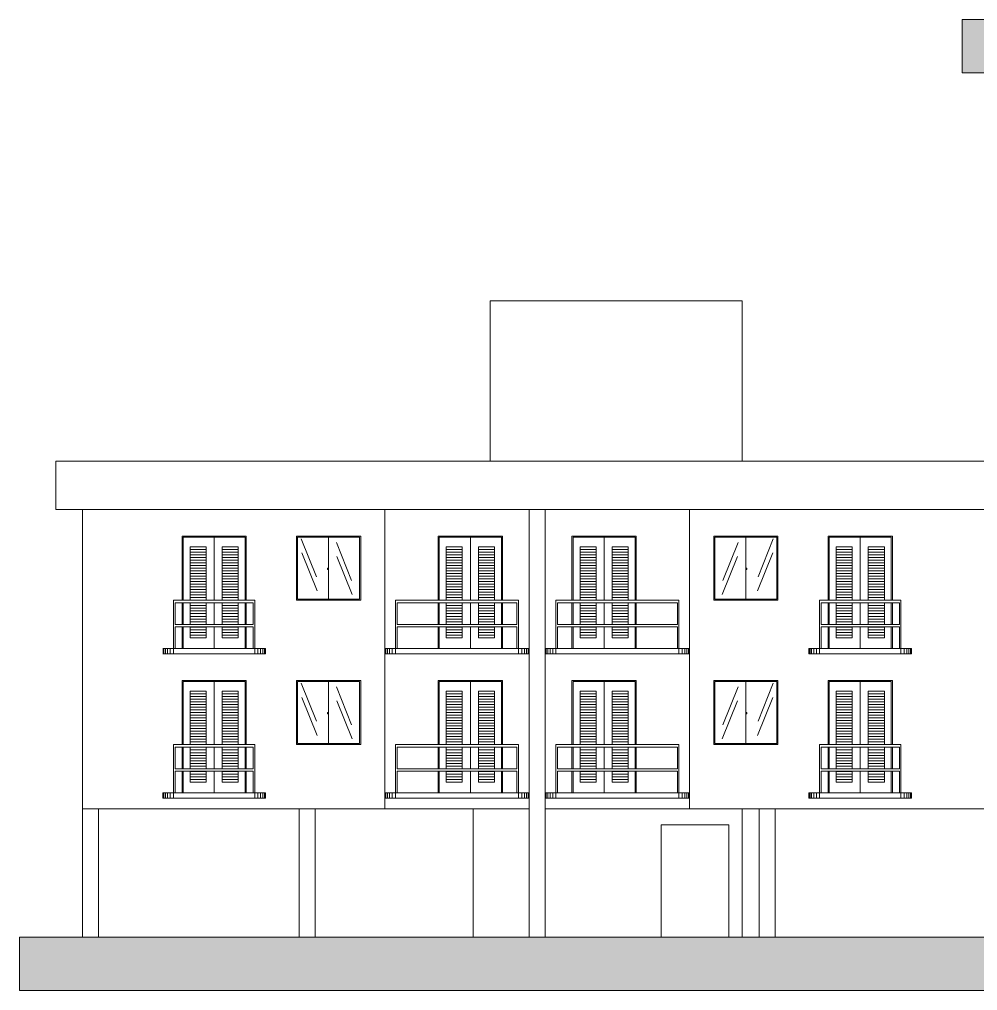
# Model space of a CAD drawing. Header units: millimetres. Extents: x 634 to 830, y -342 to -254.
# Drawn here: x 635.43 to 653.34, y -284.1 to -265.94 of the extents above; entities that cross this region are included whole.
import ezdxf

# ---------------------------------------------------------------- set-up
doc = ezdxf.new("R2010")
doc.units = ezdxf.units.MM
for name, color, linetype in [('Auxiliar', 1, 'Continuous'), ('Camada2', 1, 'Continuous'), ('PAREDE', 6, 'Continuous'), ('REG120-160', 4, 'Continuous')]:
    doc.layers.add(name, color=color, linetype=linetype)

msp = doc.modelspace()

# ---------------------------------------------------------------- hatches: boundary and pattern name
at = {"layer": 'Auxiliar', "lineweight": 0}
h = msp.add_hatch(dxfattribs=at)
h.set_pattern_fill('EARTH,_O', color=256, scale=0.05)
h.set_pattern_definition([(0, (-132.313, -54.06285), (0.3175, 0.3175), [0.3175, -0.3175]), (0, (-132.313, -53.9438), (0.3175, 0.3175), [0.3175, -0.3175]), (0, (-132.313, -53.82473), (0.3175, 0.3175), [0.3175, -0.3175]), (90, (-132.2733, -53.78504), (-0.3175, 0.3175), [0.3175, -0.3175]), (90, (-132.15425, -53.78504), (-0.3175, 0.3175), [0.3175, -0.3175]), (90, (-132.03518, -53.78504), (-0.3175, 0.3175), [0.3175, -0.3175])])
h.paths.add_polyline_path([(657.935, -265.938), (654.885, -265.938), (654.885, -266.438), (653.885, -266.438), (653.885, -265.938), (653.055, -265.938), (653.055, -266.938), (688.814, -266.938), (688.814, -265.938), (688.585, -265.938), (688.585, -266.438), (687.585, -266.438), (687.585, -265.938), (684.535, -265.938), (684.535, -266.438), (683.565, -266.438), (683.315, -266.438), (683.315, -266.038), (681.955, -266.038), (681.955, -266.438), (681.776, -266.438), (681.776, -266.038), (679.105, -266.038), (679.105, -266.438), (678.855, -266.438), (678.855, -265.938), (675.935, -265.938), (675.935, -266.438), (674.935, -266.438), (674.935, -265.938), (671.735, -265.938), (671.735, -266.438), (670.735, -266.438), (670.735, -265.938), (667.535, -265.938), (667.535, -266.438), (666.535, -266.438), (666.535, -265.938), (663.615, -265.938), (663.615, -266.438), (663.365, -266.438), (663.365, -266.038), (662.005, -266.038), (662.005, -266.438), (661.826, -266.438), (661.826, -266.038), (659.155, -266.038), (659.155, -266.438), (658.905, -266.438), (657.935, -266.438)])
msp.add_hatch(color=256, dxfattribs=at).paths.add_polyline_path([(635.43, -283.103), (635.43, -284.103), (671.189, -284.103), (671.189, -283.103)])

# ---------------------------------------------------------------- linework, layer by layer
for p, q in [((653.055, -265.938), (658.905, -265.938)), ((653.055, -265.938), (653.055, -266.938)), ((653.055, -266.938), (688.814, -266.938)), ((647.43, -281.003), (648.69, -281.003)), ((635.43, -283.103), (671.189, -283.103)), ((635.43, -283.103), (635.43, -284.103)), ((635.43, -284.103), (671.189, -284.103))]:
    msp.add_line(p, q, dxfattribs=at)
at = {"layer": 'Camada2', "lineweight": 0}
for p, q in [((644.23, -274.203), (644.23, -271.203)), ((644.23, -271.203), (648.94, -271.203)), ((648.94, -274.203), (648.94, -271.203)), ((643.91, -280.703), (643.91, -283.103)), ((648.94, -280.703), (648.94, -283.103)), ((647.43, -281.003), (647.43, -283.103)), ((648.69, -281.003), (648.69, -283.103)), ((644.23, -283.103), (648.94, -283.103))]:
    msp.add_line(p, q, dxfattribs=at)
at = {"layer": 'PAREDE', "lineweight": 0}
for p, q in [((671.11, -274.203), (636.11, -274.203)), ((636.11, -275.103), (636.11, -274.203)), ((671.11, -275.103), (636.11, -275.103)), ((636.61, -280.703), (636.61, -275.103)), ((642.26, -275.103), (642.26, -280.703)), ((644.96, -275.103), (644.96, -280.703)), ((645.26, -275.103), (645.26, -280.703)), ((647.96, -275.103), (647.96, -280.703)), ((638.11, -277.703), (640.03, -277.703)), ((638.12, -277.703), (638.12, -277.803)), ((638.13, -277.703), (638.13, -277.803)), ((638.16, -277.703), (638.16, -277.803)), ((638.2, -277.703), (638.2, -277.803)), ((638.25, -277.703), (638.25, -277.803)), ((638.31, -277.703), (638.31, -277.803)), ((639.83, -277.703), (639.83, -277.803)), ((639.89, -277.703), (639.89, -277.803)), ((639.94, -277.703), (639.94, -277.803)), ((639.98, -277.703), (639.98, -277.803)), ((640.01, -277.703), (640.01, -277.803)), ((640.02, -277.703), (640.02, -277.803)), ((640.03, -277.703), (640.03, -277.803)), ((642.26, -277.703), (644.96, -277.703)), ((642.27, -277.703), (642.27, -277.803)), ((642.28, -277.703), (642.28, -277.803)), ((642.31, -277.703), (642.31, -277.803)), ((642.35, -277.703), (642.35, -277.803)), ((642.4, -277.703), (642.4, -277.803)), ((642.46, -277.703), (642.46, -277.803)), ((644.76, -277.703), (644.76, -277.803)), ((644.82, -277.703), (644.82, -277.803)), ((644.87, -277.703), (644.87, -277.803)), ((644.91, -277.703), (644.91, -277.803)), ((644.94, -277.703), (644.94, -277.803)), ((644.95, -277.703), (644.95, -277.803)), ((647.96, -277.703), (645.26, -277.703)), ((645.27, -277.703), (645.27, -277.803)), ((645.28, -277.703), (645.28, -277.803)), ((645.31, -277.703), (645.31, -277.803)), ((645.35, -277.703), (645.35, -277.803)), ((645.4, -277.703), (645.4, -277.803)), ((645.46, -277.703), (645.46, -277.803)), ((647.76, -277.703), (647.76, -277.803)), ((647.82, -277.703), (647.82, -277.803)), ((647.87, -277.703), (647.87, -277.803)), ((647.91, -277.703), (647.91, -277.803)), ((647.94, -277.703), (647.94, -277.803)), ((647.95, -277.703), (647.95, -277.803)), ((652.11, -277.703), (650.19, -277.703)), ((650.19, -277.703), (650.19, -277.803)), ((650.2, -277.703), (650.2, -277.803)), ((650.21, -277.703), (650.21, -277.803)), ((650.24, -277.703), (650.24, -277.803)), ((650.28, -277.703), (650.28, -277.803)), ((650.33, -277.703), (650.33, -277.803)), ((650.39, -277.703), (650.39, -277.803)), ((651.91, -277.703), (651.91, -277.803)), ((651.97, -277.703), (651.97, -277.803)), ((652.02, -277.703), (652.02, -277.803)), ((652.06, -277.703), (652.06, -277.803)), ((652.09, -277.703), (652.09, -277.803)), ((652.1, -277.703), (652.1, -277.803)), ((652.11, -277.803), (652.11, -277.703)), ((638.11, -277.803), (640.03, -277.803)), ((642.26, -277.803), (644.96, -277.803)), ((647.96, -277.803), (645.26, -277.803)), ((652.11, -277.803), (650.19, -277.803)), ((638.11, -280.503), (638.11, -280.403)), ((638.11, -280.403), (640.03, -280.403)), ((638.12, -280.403), (638.12, -280.503)), ((638.13, -280.403), (638.13, -280.503)), ((638.16, -280.403), (638.16, -280.503)), ((638.2, -280.403), (638.2, -280.503)), ((638.25, -280.403), (638.25, -280.503)), ((638.31, -280.403), (638.31, -280.503)), ((639.83, -280.403), (639.83, -280.503)), ((639.89, -280.403), (639.89, -280.503)), ((639.94, -280.403), (639.94, -280.503)), ((639.98, -280.403), (639.98, -280.503)), ((640.01, -280.403), (640.01, -280.503)), ((640.02, -280.403), (640.02, -280.503)), ((640.03, -280.403), (640.03, -280.503)), ((642.26, -280.403), (644.96, -280.403)), ((642.27, -280.403), (642.27, -280.503)), ((642.28, -280.403), (642.28, -280.503)), ((642.31, -280.403), (642.31, -280.503)), ((642.35, -280.403), (642.35, -280.503)), ((642.4, -280.403), (642.4, -280.503)), ((642.46, -280.403), (642.46, -280.503)), ((644.76, -280.403), (644.76, -280.503)), ((644.82, -280.403), (644.82, -280.503)), ((644.87, -280.403), (644.87, -280.503)), ((644.91, -280.403), (644.91, -280.503)), ((644.94, -280.403), (644.94, -280.503)), ((644.95, -280.403), (644.95, -280.503)), ((647.96, -280.403), (645.26, -280.403)), ((645.27, -280.403), (645.27, -280.503)), ((645.28, -280.403), (645.28, -280.503)), ((645.31, -280.403), (645.31, -280.503)), ((645.35, -280.403), (645.35, -280.503)), ((645.4, -280.403), (645.4, -280.503)), ((645.46, -280.403), (645.46, -280.503)), ((647.76, -280.403), (647.76, -280.503)), ((647.82, -280.403), (647.82, -280.503)), ((647.87, -280.403), (647.87, -280.503)), ((647.91, -280.403), (647.91, -280.503)), ((647.94, -280.403), (647.94, -280.503)), ((647.95, -280.403), (647.95, -280.503)), ((652.11, -280.403), (650.19, -280.403)), ((650.19, -280.403), (650.19, -280.503)), ((650.2, -280.403), (650.2, -280.503)), ((650.21, -280.403), (650.21, -280.503)), ((650.24, -280.403), (650.24, -280.503)), ((650.28, -280.403), (650.28, -280.503)), ((650.33, -280.403), (650.33, -280.503)), ((650.39, -280.403), (650.39, -280.503)), ((651.91, -280.403), (651.91, -280.503)), ((651.97, -280.403), (651.97, -280.503)), ((652.02, -280.403), (652.02, -280.503)), ((652.06, -280.403), (652.06, -280.503)), ((652.09, -280.403), (652.09, -280.503)), ((652.1, -280.403), (652.1, -280.503)), ((652.11, -280.503), (652.11, -280.403)), ((638.11, -280.503), (640.03, -280.503)), ((642.26, -280.503), (644.96, -280.503)), ((647.96, -280.503), (645.26, -280.503)), ((652.11, -280.503), (650.19, -280.503)), ((636.61, -280.703), (644.96, -280.703)), ((636.61, -283.103), (636.61, -280.703)), ((636.91, -283.103), (636.91, -280.703)), ((640.66, -283.103), (640.66, -280.703)), ((640.96, -283.103), (640.96, -280.703)), ((644.96, -283.103), (644.96, -280.703)), ((645.26, -280.703), (661.96, -280.703)), ((645.26, -283.103), (645.26, -280.703)), ((649.26, -283.103), (649.26, -280.703)), ((649.56, -283.103), (649.56, -280.703)), ((636.61, -283.103), (636.91, -283.103)), ((640.66, -283.103), (640.96, -283.103)), ((649.26, -283.103), (649.56, -283.103))]:
    msp.add_line(p, q, dxfattribs=at)
at = {"layer": 'REG120-160', "lineweight": 0}
for p, q in [((638.47, -276.803), (638.47, -275.603)), ((638.47, -275.603), (639.67, -275.603)), ((638.49, -276.803), (638.49, -275.623)), ((638.49, -275.623), (639.65, -275.623)), ((639.07, -275.623), (639.07, -276.803)), ((639.65, -276.803), (639.65, -275.623)), ((639.67, -276.803), (639.67, -275.603)), ((640.61, -275.603), (641.81, -275.603)), ((640.61, -276.803), (640.61, -275.603)), ((640.63, -276.783), (640.63, -275.623)), ((640.63, -275.623), (641.79, -275.623)), ((640.697, -275.654), (640.983, -276.365)), ((641.21, -275.623), (641.21, -276.783)), ((641.355, -275.719), (641.641, -276.43)), ((641.79, -276.783), (641.79, -275.623)), ((641.81, -276.803), (641.81, -275.603)), ((643.26, -276.803), (643.26, -275.603)), ((643.26, -275.603), (644.46, -275.603)), ((643.28, -276.803), (643.28, -275.623)), ((643.28, -275.623), (644.44, -275.623)), ((643.86, -275.623), (643.86, -276.803)), ((644.44, -276.803), (644.44, -275.623)), ((644.46, -276.803), (644.46, -275.603)), ((645.76, -276.803), (645.76, -275.603)), ((646.96, -275.603), (645.76, -275.603)), ((646.94, -275.623), (645.78, -275.623)), ((645.78, -276.803), (645.78, -275.623)), ((646.36, -275.623), (646.36, -276.803)), ((646.94, -276.803), (646.94, -275.623)), ((646.96, -276.803), (646.96, -275.603)), ((648.41, -276.803), (648.41, -275.603)), ((649.61, -275.603), (648.41, -275.603)), ((649.59, -275.623), (648.43, -275.623)), ((648.43, -276.783), (648.43, -275.623)), ((648.865, -275.719), (648.579, -276.43)), ((649.01, -275.623), (649.01, -276.783)), ((649.524, -275.654), (649.238, -276.365)), ((649.59, -276.783), (649.59, -275.623)), ((649.61, -276.803), (649.61, -275.603)), ((650.55, -276.803), (650.55, -275.603)), ((651.75, -275.603), (650.55, -275.603)), ((651.73, -275.623), (650.57, -275.623)), ((650.57, -276.803), (650.57, -275.623)), ((651.15, -275.623), (651.15, -276.803)), ((651.73, -276.803), (651.73, -275.623)), ((651.75, -276.803), (651.75, -275.603)), ((638.62, -276.803), (638.62, -275.803)), ((638.62, -275.803), (638.92, -275.803)), ((638.62, -275.853), (638.92, -275.853)), ((638.62, -275.903), (638.92, -275.903)), ((638.92, -275.803), (638.92, -276.803)), ((639.22, -276.803), (639.22, -275.803)), ((639.22, -275.803), (639.52, -275.803)), ((639.22, -275.853), (639.52, -275.853)), ((639.22, -275.903), (639.52, -275.903)), ((639.52, -275.803), (639.52, -276.803)), ((640.708, -275.918), (640.994, -276.629)), ((643.41, -276.803), (643.41, -275.803)), ((643.41, -275.803), (643.71, -275.803)), ((643.41, -275.853), (643.71, -275.853)), ((643.41, -275.903), (643.71, -275.903)), ((643.71, -275.803), (643.71, -276.803)), ((644.01, -276.803), (644.01, -275.803)), ((644.01, -275.803), (644.31, -275.803)), ((644.01, -275.853), (644.31, -275.853)), ((644.01, -275.903), (644.31, -275.903)), ((644.31, -275.803), (644.31, -276.803)), ((645.91, -275.803), (645.91, -276.803)), ((646.21, -275.803), (645.91, -275.803)), ((646.21, -275.853), (645.91, -275.853)), ((646.21, -275.903), (645.91, -275.903)), ((646.21, -276.803), (646.21, -275.803)), ((646.51, -275.803), (646.51, -276.803)), ((646.81, -275.803), (646.51, -275.803)), ((646.81, -275.853), (646.51, -275.853)), ((646.81, -275.903), (646.51, -275.903)), ((646.81, -276.803), (646.81, -275.803)), ((649.513, -275.918), (649.227, -276.629)), ((650.7, -275.803), (650.7, -276.803)), ((651, -275.803), (650.7, -275.803)), ((651, -275.853), (650.7, -275.853)), ((651, -275.903), (650.7, -275.903)), ((651, -276.803), (651, -275.803)), ((651.3, -275.803), (651.3, -276.803)), ((651.6, -275.803), (651.3, -275.803)), ((651.6, -275.853), (651.3, -275.853)), ((651.6, -275.903), (651.3, -275.903)), ((651.6, -276.803), (651.6, -275.803)), ((638.62, -275.953), (638.92, -275.953)), ((638.62, -276.003), (638.92, -276.003)), ((638.62, -276.053), (638.92, -276.053)), ((638.62, -276.103), (638.92, -276.103)), ((639.22, -275.953), (639.52, -275.953)), ((639.22, -276.003), (639.52, -276.003)), ((639.22, -276.053), (639.52, -276.053)), ((639.22, -276.103), (639.52, -276.103)), ((641.366, -275.982), (641.652, -276.693)), ((643.41, -275.953), (643.71, -275.953)), ((643.41, -276.003), (643.71, -276.003)), ((643.41, -276.053), (643.71, -276.053)), ((643.41, -276.103), (643.71, -276.103)), ((644.01, -275.953), (644.31, -275.953)), ((644.01, -276.003), (644.31, -276.003)), ((644.01, -276.053), (644.31, -276.053)), ((644.01, -276.103), (644.31, -276.103)), ((646.21, -275.953), (645.91, -275.953)), ((646.21, -276.003), (645.91, -276.003)), ((646.21, -276.053), (645.91, -276.053)), ((646.21, -276.103), (645.91, -276.103)), ((646.81, -275.953), (646.51, -275.953)), ((646.81, -276.003), (646.51, -276.003)), ((646.81, -276.053), (646.51, -276.053)), ((646.81, -276.103), (646.51, -276.103)), ((648.854, -275.982), (648.568, -276.693)), ((651, -275.953), (650.7, -275.953)), ((651, -276.003), (650.7, -276.003)), ((651, -276.053), (650.7, -276.053)), ((651, -276.103), (650.7, -276.103)), ((651.6, -275.953), (651.3, -275.953)), ((651.6, -276.003), (651.3, -276.003)), ((651.6, -276.053), (651.3, -276.053)), ((651.6, -276.103), (651.3, -276.103)), ((638.62, -276.153), (638.92, -276.153)), ((638.62, -276.203), (638.92, -276.203)), ((638.62, -276.253), (638.92, -276.253)), ((639.22, -276.153), (639.52, -276.153)), ((639.22, -276.203), (639.52, -276.203)), ((639.22, -276.253), (639.52, -276.253)), ((641.21, -276.203), (641.192, -276.203)), ((641.192, -276.203), (641.192, -276.229)), ((641.192, -276.229), (641.21, -276.229)), ((643.41, -276.153), (643.71, -276.153)), ((643.41, -276.203), (643.71, -276.203)), ((643.41, -276.253), (643.71, -276.253)), ((644.01, -276.153), (644.31, -276.153)), ((644.01, -276.203), (644.31, -276.203)), ((644.01, -276.253), (644.31, -276.253)), ((646.21, -276.153), (645.91, -276.153)), ((646.21, -276.203), (645.91, -276.203)), ((646.21, -276.253), (645.91, -276.253)), ((646.81, -276.153), (646.51, -276.153)), ((646.81, -276.203), (646.51, -276.203)), ((646.81, -276.253), (646.51, -276.253)), ((649.01, -276.203), (649.028, -276.203)), ((649.028, -276.229), (649.01, -276.229)), ((649.028, -276.203), (649.028, -276.229)), ((651, -276.153), (650.7, -276.153)), ((651, -276.203), (650.7, -276.203)), ((651, -276.253), (650.7, -276.253)), ((651.6, -276.153), (651.3, -276.153)), ((651.6, -276.203), (651.3, -276.203)), ((651.6, -276.253), (651.3, -276.253)), ((638.62, -276.303), (638.92, -276.303)), ((638.62, -276.353), (638.92, -276.353)), ((638.62, -276.403), (638.92, -276.403)), ((638.62, -276.453), (638.92, -276.453)), ((639.22, -276.303), (639.52, -276.303)), ((639.22, -276.353), (639.52, -276.353)), ((639.22, -276.403), (639.52, -276.403)), ((639.22, -276.453), (639.52, -276.453)), ((643.41, -276.303), (643.71, -276.303)), ((643.41, -276.353), (643.71, -276.353)), ((643.41, -276.403), (643.71, -276.403)), ((643.41, -276.453), (643.71, -276.453)), ((644.01, -276.303), (644.31, -276.303)), ((644.01, -276.353), (644.31, -276.353)), ((644.01, -276.403), (644.31, -276.403)), ((644.01, -276.453), (644.31, -276.453)), ((646.21, -276.303), (645.91, -276.303)), ((646.21, -276.353), (645.91, -276.353)), ((646.21, -276.403), (645.91, -276.403)), ((646.21, -276.453), (645.91, -276.453)), ((646.81, -276.303), (646.51, -276.303)), ((646.81, -276.353), (646.51, -276.353)), ((646.81, -276.403), (646.51, -276.403)), ((646.81, -276.453), (646.51, -276.453)), ((651, -276.303), (650.7, -276.303)), ((651, -276.353), (650.7, -276.353)), ((651, -276.403), (650.7, -276.403)), ((651, -276.453), (650.7, -276.453)), ((651.6, -276.303), (651.3, -276.303)), ((651.6, -276.353), (651.3, -276.353)), ((651.6, -276.403), (651.3, -276.403)), ((651.6, -276.453), (651.3, -276.453)), ((638.62, -276.503), (638.92, -276.503)), ((638.62, -276.553), (638.92, -276.553)), ((638.62, -276.603), (638.92, -276.603)), ((639.22, -276.503), (639.52, -276.503)), ((639.22, -276.553), (639.52, -276.553)), ((639.22, -276.603), (639.52, -276.603)), ((643.41, -276.503), (643.71, -276.503)), ((643.41, -276.553), (643.71, -276.553)), ((643.41, -276.603), (643.71, -276.603)), ((644.01, -276.503), (644.31, -276.503)), ((644.01, -276.553), (644.31, -276.553)), ((644.01, -276.603), (644.31, -276.603)), ((646.21, -276.503), (645.91, -276.503)), ((646.21, -276.553), (645.91, -276.553)), ((646.21, -276.603), (645.91, -276.603)), ((646.81, -276.503), (646.51, -276.503)), ((646.81, -276.553), (646.51, -276.553)), ((646.81, -276.603), (646.51, -276.603)), ((651, -276.503), (650.7, -276.503)), ((651, -276.553), (650.7, -276.553)), ((651, -276.603), (650.7, -276.603)), ((651.6, -276.503), (651.3, -276.503)), ((651.6, -276.553), (651.3, -276.553)), ((651.6, -276.603), (651.3, -276.603)), ((638.31, -277.703), (638.31, -276.803)), ((638.31, -276.803), (639.83, -276.803)), ((638.62, -276.653), (638.92, -276.653)), ((638.62, -276.703), (638.92, -276.703)), ((638.62, -276.753), (638.92, -276.753)), ((638.62, -276.803), (638.92, -276.803)), ((639.22, -276.653), (639.52, -276.653)), ((639.22, -276.703), (639.52, -276.703)), ((639.22, -276.753), (639.52, -276.753)), ((639.22, -276.803), (639.52, -276.803)), ((639.83, -276.803), (639.83, -277.703)), ((640.61, -276.803), (641.81, -276.803)), ((640.63, -276.783), (641.79, -276.783)), ((642.46, -277.703), (642.46, -276.803)), ((642.46, -276.803), (644.76, -276.803)), ((643.41, -276.653), (643.71, -276.653)), ((643.41, -276.703), (643.71, -276.703)), ((643.41, -276.753), (643.71, -276.753)), ((643.41, -276.803), (643.71, -276.803)), ((644.01, -276.653), (644.31, -276.653)), ((644.01, -276.703), (644.31, -276.703)), ((644.01, -276.753), (644.31, -276.753)), ((644.01, -276.803), (644.31, -276.803)), ((644.76, -276.803), (644.76, -277.703)), ((645.46, -276.803), (645.46, -277.703)), ((647.76, -276.803), (645.46, -276.803)), ((646.21, -276.653), (645.91, -276.653)), ((646.21, -276.703), (645.91, -276.703)), ((646.21, -276.753), (645.91, -276.753)), ((646.21, -276.803), (645.91, -276.803)), ((646.81, -276.653), (646.51, -276.653)), ((646.81, -276.703), (646.51, -276.703)), ((646.81, -276.753), (646.51, -276.753)), ((646.81, -276.803), (646.51, -276.803)), ((647.76, -277.703), (647.76, -276.803)), ((649.61, -276.803), (648.41, -276.803)), ((649.59, -276.783), (648.43, -276.783)), ((650.39, -276.803), (650.39, -277.703)), ((651.91, -276.803), (650.39, -276.803)), ((651, -276.653), (650.7, -276.653)), ((651, -276.703), (650.7, -276.703)), ((651, -276.753), (650.7, -276.753)), ((651, -276.803), (650.7, -276.803)), ((651.6, -276.653), (651.3, -276.653)), ((651.6, -276.703), (651.3, -276.703)), ((651.6, -276.753), (651.3, -276.753)), ((651.6, -276.803), (651.3, -276.803)), ((651.91, -277.703), (651.91, -276.803)), ((638.34, -276.853), (639.8, -276.853)), ((638.34, -277.258), (638.34, -276.853)), ((638.47, -277.258), (638.47, -276.853)), ((638.49, -277.258), (638.49, -276.853)), ((638.62, -277.258), (638.62, -276.853)), ((638.62, -276.853), (638.92, -276.853)), ((638.62, -276.903), (638.92, -276.903)), ((638.62, -276.953), (638.92, -276.953)), ((638.62, -277.003), (638.92, -277.003)), ((638.92, -276.853), (638.92, -277.258)), ((639.07, -276.853), (639.07, -277.258)), ((639.22, -277.258), (639.22, -276.853)), ((639.22, -276.853), (639.52, -276.853)), ((639.22, -276.903), (639.52, -276.903)), ((639.22, -276.953), (639.52, -276.953)), ((639.22, -277.003), (639.52, -277.003)), ((639.52, -276.853), (639.52, -277.258)), ((639.65, -277.258), (639.65, -276.853)), ((639.67, -277.258), (639.67, -276.853)), ((639.8, -276.853), (639.8, -277.258)), ((642.49, -276.853), (644.73, -276.853)), ((642.49, -277.258), (642.49, -276.853)), ((643.26, -277.258), (643.26, -276.853)), ((643.28, -277.258), (643.28, -276.853)), ((643.41, -277.258), (643.41, -276.853)), ((643.41, -276.853), (643.71, -276.853)), ((643.41, -276.903), (643.71, -276.903)), ((643.41, -276.953), (643.71, -276.953)), ((643.41, -277.003), (643.71, -277.003)), ((643.71, -276.853), (643.71, -277.258)), ((643.86, -276.853), (643.86, -277.258)), ((644.01, -277.258), (644.01, -276.853)), ((644.01, -276.853), (644.31, -276.853)), ((644.01, -276.903), (644.31, -276.903)), ((644.01, -276.953), (644.31, -276.953)), ((644.01, -277.003), (644.31, -277.003)), ((644.31, -276.853), (644.31, -277.258)), ((644.44, -277.258), (644.44, -276.853)), ((644.46, -277.258), (644.46, -276.853)), ((644.73, -276.853), (644.73, -277.258)), ((647.73, -276.853), (645.49, -276.853)), ((645.49, -276.853), (645.49, -277.258)), ((645.76, -277.258), (645.76, -276.853)), ((645.78, -277.258), (645.78, -276.853)), ((645.91, -276.853), (645.91, -277.258)), ((646.21, -276.853), (645.91, -276.853)), ((646.21, -276.903), (645.91, -276.903)), ((646.21, -276.953), (645.91, -276.953)), ((646.21, -277.003), (645.91, -277.003)), ((646.21, -277.258), (646.21, -276.853)), ((646.36, -276.853), (646.36, -277.258)), ((646.51, -276.853), (646.51, -277.258)), ((646.81, -276.853), (646.51, -276.853)), ((646.81, -276.903), (646.51, -276.903)), ((646.81, -276.953), (646.51, -276.953)), ((646.81, -277.003), (646.51, -277.003)), ((646.81, -277.258), (646.81, -276.853)), ((646.94, -277.258), (646.94, -276.853)), ((646.96, -277.258), (646.96, -276.853)), ((647.73, -277.258), (647.73, -276.853)), ((651.88, -276.853), (650.42, -276.853)), ((650.42, -276.853), (650.42, -277.258)), ((650.55, -277.258), (650.55, -276.853)), ((650.57, -277.258), (650.57, -276.853)), ((650.7, -276.853), (650.7, -277.258)), ((651, -276.853), (650.7, -276.853)), ((651, -276.903), (650.7, -276.903)), ((651, -276.953), (650.7, -276.953)), ((651, -277.003), (650.7, -277.003)), ((651, -277.258), (651, -276.853)), ((651.15, -276.853), (651.15, -277.258)), ((651.3, -276.853), (651.3, -277.258)), ((651.6, -276.853), (651.3, -276.853)), ((651.6, -276.903), (651.3, -276.903)), ((651.6, -276.953), (651.3, -276.953)), ((651.6, -277.003), (651.3, -277.003)), ((651.6, -277.258), (651.6, -276.853)), ((651.73, -277.258), (651.73, -276.853)), ((651.75, -277.258), (651.75, -276.853)), ((651.88, -277.258), (651.88, -276.853)), ((638.62, -277.053), (638.92, -277.053)), ((638.62, -277.103), (638.92, -277.103)), ((638.62, -277.153), (638.92, -277.153)), ((639.22, -277.053), (639.52, -277.053)), ((639.22, -277.103), (639.52, -277.103)), ((639.22, -277.153), (639.52, -277.153)), ((643.41, -277.053), (643.71, -277.053)), ((643.41, -277.103), (643.71, -277.103)), ((643.41, -277.153), (643.71, -277.153)), ((644.01, -277.053), (644.31, -277.053)), ((644.01, -277.103), (644.31, -277.103)), ((644.01, -277.153), (644.31, -277.153)), ((646.21, -277.053), (645.91, -277.053)), ((646.21, -277.103), (645.91, -277.103)), ((646.21, -277.153), (645.91, -277.153)), ((646.81, -277.053), (646.51, -277.053)), ((646.81, -277.103), (646.51, -277.103)), ((646.81, -277.153), (646.51, -277.153)), ((651, -277.053), (650.7, -277.053)), ((651, -277.103), (650.7, -277.103)), ((651, -277.153), (650.7, -277.153)), ((651.6, -277.053), (651.3, -277.053)), ((651.6, -277.103), (651.3, -277.103)), ((651.6, -277.153), (651.3, -277.153)), ((638.34, -277.258), (639.8, -277.258)), ((638.34, -277.703), (638.34, -277.298)), ((638.34, -277.298), (639.8, -277.298)), ((638.47, -277.703), (638.47, -277.298)), ((638.49, -277.703), (638.49, -277.298)), ((638.62, -277.203), (638.92, -277.203)), ((638.62, -277.253), (638.92, -277.253)), ((638.62, -277.503), (638.62, -277.298)), ((638.62, -277.303), (638.92, -277.303)), ((638.62, -277.353), (638.92, -277.353)), ((638.92, -277.298), (638.92, -277.503)), ((639.07, -277.298), (639.07, -277.703)), ((639.22, -277.203), (639.52, -277.203)), ((639.22, -277.253), (639.52, -277.253)), ((639.22, -277.503), (639.22, -277.298)), ((639.22, -277.303), (639.52, -277.303)), ((639.22, -277.353), (639.52, -277.353)), ((639.52, -277.298), (639.52, -277.503)), ((639.65, -277.703), (639.65, -277.298)), ((639.67, -277.703), (639.67, -277.298)), ((639.8, -277.298), (639.8, -277.703)), ((642.49, -277.258), (644.73, -277.258)), ((642.49, -277.703), (642.49, -277.298)), ((642.49, -277.298), (644.73, -277.298)), ((643.26, -277.703), (643.26, -277.298)), ((643.28, -277.703), (643.28, -277.298)), ((643.41, -277.203), (643.71, -277.203)), ((643.41, -277.253), (643.71, -277.253)), ((643.41, -277.503), (643.41, -277.298)), ((643.41, -277.303), (643.71, -277.303)), ((643.41, -277.353), (643.71, -277.353)), ((643.71, -277.298), (643.71, -277.503)), ((643.86, -277.298), (643.86, -277.703)), ((644.01, -277.203), (644.31, -277.203)), ((644.01, -277.253), (644.31, -277.253)), ((644.01, -277.503), (644.01, -277.298)), ((644.01, -277.303), (644.31, -277.303)), ((644.01, -277.353), (644.31, -277.353)), ((644.31, -277.298), (644.31, -277.503)), ((644.44, -277.703), (644.44, -277.298)), ((644.46, -277.703), (644.46, -277.298)), ((644.73, -277.298), (644.73, -277.703)), ((647.73, -277.258), (645.49, -277.258)), ((645.49, -277.298), (645.49, -277.703)), ((647.73, -277.298), (645.49, -277.298)), ((645.76, -277.703), (645.76, -277.298)), ((645.78, -277.703), (645.78, -277.298)), ((646.21, -277.203), (645.91, -277.203)), ((646.21, -277.253), (645.91, -277.253)), ((645.91, -277.298), (645.91, -277.503)), ((646.21, -277.303), (645.91, -277.303)), ((646.21, -277.353), (645.91, -277.353)), ((646.21, -277.503), (646.21, -277.298)), ((646.36, -277.298), (646.36, -277.703)), ((646.81, -277.203), (646.51, -277.203)), ((646.81, -277.253), (646.51, -277.253)), ((646.51, -277.298), (646.51, -277.503)), ((646.81, -277.303), (646.51, -277.303)), ((646.81, -277.353), (646.51, -277.353)), ((646.81, -277.503), (646.81, -277.298)), ((646.94, -277.703), (646.94, -277.298)), ((646.96, -277.703), (646.96, -277.298)), ((647.73, -277.703), (647.73, -277.298)), ((651.88, -277.258), (650.42, -277.258)), ((650.42, -277.298), (650.42, -277.703)), ((651.88, -277.298), (650.42, -277.298)), ((650.55, -277.703), (650.55, -277.298)), ((650.57, -277.703), (650.57, -277.298)), ((651, -277.203), (650.7, -277.203)), ((651, -277.253), (650.7, -277.253)), ((650.7, -277.298), (650.7, -277.503)), ((651, -277.303), (650.7, -277.303)), ((651, -277.353), (650.7, -277.353)), ((651, -277.503), (651, -277.298)), ((651.15, -277.298), (651.15, -277.703)), ((651.6, -277.203), (651.3, -277.203)), ((651.6, -277.253), (651.3, -277.253)), ((651.3, -277.298), (651.3, -277.503)), ((651.6, -277.303), (651.3, -277.303)), ((651.6, -277.353), (651.3, -277.353)), ((651.6, -277.503), (651.6, -277.298)), ((651.73, -277.703), (651.73, -277.298)), ((651.75, -277.703), (651.75, -277.298)), ((651.88, -277.703), (651.88, -277.298)), ((638.62, -277.403), (638.92, -277.403)), ((638.62, -277.453), (638.92, -277.453)), ((638.62, -277.503), (638.92, -277.503)), ((639.22, -277.403), (639.52, -277.403)), ((639.22, -277.453), (639.52, -277.453)), ((639.22, -277.503), (639.52, -277.503)), ((643.41, -277.403), (643.71, -277.403)), ((643.41, -277.453), (643.71, -277.453)), ((643.41, -277.503), (643.71, -277.503)), ((644.01, -277.403), (644.31, -277.403)), ((644.01, -277.453), (644.31, -277.453)), ((644.01, -277.503), (644.31, -277.503)), ((646.21, -277.403), (645.91, -277.403)), ((646.21, -277.453), (645.91, -277.453)), ((646.21, -277.503), (645.91, -277.503)), ((646.81, -277.403), (646.51, -277.403)), ((646.81, -277.453), (646.51, -277.453)), ((646.81, -277.503), (646.51, -277.503)), ((651, -277.403), (650.7, -277.403)), ((651, -277.453), (650.7, -277.453)), ((651, -277.503), (650.7, -277.503)), ((651.6, -277.403), (651.3, -277.403)), ((651.6, -277.453), (651.3, -277.453)), ((651.6, -277.503), (651.3, -277.503)), ((638.47, -279.503), (638.47, -278.303)), ((638.47, -278.303), (639.67, -278.303)), ((638.49, -279.503), (638.49, -278.323)), ((638.49, -278.323), (639.65, -278.323)), ((639.07, -278.323), (639.07, -279.503)), ((639.65, -279.503), (639.65, -278.323)), ((639.67, -279.503), (639.67, -278.303)), ((640.61, -278.303), (641.81, -278.303)), ((640.61, -279.503), (640.61, -278.303)), ((640.63, -279.483), (640.63, -278.323)), ((640.63, -278.323), (641.79, -278.323)), ((640.697, -278.354), (640.983, -279.065)), ((641.21, -278.323), (641.21, -279.483)), ((641.355, -278.419), (641.641, -279.13)), ((641.79, -279.483), (641.79, -278.323)), ((641.81, -279.503), (641.81, -278.303)), ((643.26, -279.503), (643.26, -278.303)), ((643.26, -278.303), (644.46, -278.303)), ((643.28, -279.503), (643.28, -278.323)), ((643.28, -278.323), (644.44, -278.323)), ((643.86, -278.323), (643.86, -279.503)), ((644.44, -279.503), (644.44, -278.323)), ((644.46, -279.503), (644.46, -278.303)), ((645.76, -279.503), (645.76, -278.303)), ((646.96, -278.303), (645.76, -278.303)), ((646.94, -278.323), (645.78, -278.323)), ((645.78, -279.503), (645.78, -278.323)), ((646.36, -278.323), (646.36, -279.503)), ((646.94, -279.503), (646.94, -278.323)), ((646.96, -279.503), (646.96, -278.303)), ((648.41, -279.503), (648.41, -278.303)), ((649.61, -278.303), (648.41, -278.303)), ((649.59, -278.323), (648.43, -278.323)), ((648.43, -279.483), (648.43, -278.323)), ((648.865, -278.419), (648.579, -279.13)), ((649.01, -278.323), (649.01, -279.483)), ((649.524, -278.354), (649.238, -279.065)), ((649.59, -279.483), (649.59, -278.323)), ((649.61, -279.503), (649.61, -278.303)), ((650.55, -279.503), (650.55, -278.303)), ((651.75, -278.303), (650.55, -278.303)), ((651.73, -278.323), (650.57, -278.323)), ((650.57, -279.503), (650.57, -278.323)), ((651.15, -278.323), (651.15, -279.503)), ((651.73, -279.503), (651.73, -278.323)), ((651.75, -279.503), (651.75, -278.303)), ((638.62, -279.503), (638.62, -278.503)), ((638.62, -278.503), (638.92, -278.503)), ((638.62, -278.553), (638.92, -278.553)), ((638.62, -278.603), (638.92, -278.603)), ((638.92, -278.503), (638.92, -279.503)), ((639.22, -279.503), (639.22, -278.503)), ((639.22, -278.503), (639.52, -278.503)), ((639.22, -278.553), (639.52, -278.553)), ((639.22, -278.603), (639.52, -278.603)), ((639.52, -278.503), (639.52, -279.503)), ((640.708, -278.618), (640.994, -279.329)), ((643.41, -279.503), (643.41, -278.503)), ((643.41, -278.503), (643.71, -278.503)), ((643.41, -278.553), (643.71, -278.553)), ((643.41, -278.603), (643.71, -278.603)), ((643.71, -278.503), (643.71, -279.503)), ((644.01, -279.503), (644.01, -278.503)), ((644.01, -278.503), (644.31, -278.503)), ((644.01, -278.553), (644.31, -278.553)), ((644.01, -278.603), (644.31, -278.603)), ((644.31, -278.503), (644.31, -279.503)), ((645.91, -278.503), (645.91, -279.503)), ((646.21, -278.503), (645.91, -278.503)), ((646.21, -278.553), (645.91, -278.553)), ((646.21, -278.603), (645.91, -278.603)), ((646.21, -279.503), (646.21, -278.503)), ((646.51, -278.503), (646.51, -279.503)), ((646.81, -278.503), (646.51, -278.503)), ((646.81, -278.553), (646.51, -278.553)), ((646.81, -278.603), (646.51, -278.603)), ((646.81, -279.503), (646.81, -278.503)), ((649.513, -278.618), (649.227, -279.329)), ((650.7, -278.503), (650.7, -279.503)), ((651, -278.503), (650.7, -278.503)), ((651, -278.553), (650.7, -278.553)), ((651, -278.603), (650.7, -278.603)), ((651, -279.503), (651, -278.503)), ((651.3, -278.503), (651.3, -279.503)), ((651.6, -278.503), (651.3, -278.503)), ((651.6, -278.553), (651.3, -278.553)), ((651.6, -278.603), (651.3, -278.603)), ((651.6, -279.503), (651.6, -278.503)), ((638.62, -278.653), (638.92, -278.653)), ((638.62, -278.703), (638.92, -278.703)), ((638.62, -278.753), (638.92, -278.753)), ((638.62, -278.803), (638.92, -278.803)), ((639.22, -278.653), (639.52, -278.653)), ((639.22, -278.703), (639.52, -278.703)), ((639.22, -278.753), (639.52, -278.753)), ((639.22, -278.803), (639.52, -278.803)), ((641.366, -278.682), (641.652, -279.393)), ((643.41, -278.653), (643.71, -278.653)), ((643.41, -278.703), (643.71, -278.703)), ((643.41, -278.753), (643.71, -278.753)), ((643.41, -278.803), (643.71, -278.803)), ((644.01, -278.653), (644.31, -278.653)), ((644.01, -278.703), (644.31, -278.703)), ((644.01, -278.753), (644.31, -278.753)), ((644.01, -278.803), (644.31, -278.803)), ((646.21, -278.653), (645.91, -278.653)), ((646.21, -278.703), (645.91, -278.703)), ((646.21, -278.753), (645.91, -278.753)), ((646.21, -278.803), (645.91, -278.803)), ((646.81, -278.653), (646.51, -278.653)), ((646.81, -278.703), (646.51, -278.703)), ((646.81, -278.753), (646.51, -278.753)), ((646.81, -278.803), (646.51, -278.803)), ((648.854, -278.682), (648.568, -279.393)), ((651, -278.653), (650.7, -278.653)), ((651, -278.703), (650.7, -278.703)), ((651, -278.753), (650.7, -278.753)), ((651, -278.803), (650.7, -278.803)), ((651.6, -278.653), (651.3, -278.653)), ((651.6, -278.703), (651.3, -278.703)), ((651.6, -278.753), (651.3, -278.753)), ((651.6, -278.803), (651.3, -278.803)), ((638.62, -278.853), (638.92, -278.853)), ((638.62, -278.903), (638.92, -278.903)), ((638.62, -278.953), (638.92, -278.953)), ((638.62, -279.003), (638.92, -279.003)), ((639.22, -278.853), (639.52, -278.853)), ((639.22, -278.903), (639.52, -278.903)), ((639.22, -278.953), (639.52, -278.953)), ((639.22, -279.003), (639.52, -279.003)), ((641.21, -278.903), (641.192, -278.903)), ((641.192, -278.903), (641.192, -278.929)), ((641.192, -278.929), (641.21, -278.929)), ((643.41, -278.853), (643.71, -278.853)), ((643.41, -278.903), (643.71, -278.903)), ((643.41, -278.953), (643.71, -278.953)), ((643.41, -279.003), (643.71, -279.003)), ((644.01, -278.853), (644.31, -278.853)), ((644.01, -278.903), (644.31, -278.903)), ((644.01, -278.953), (644.31, -278.953)), ((644.01, -279.003), (644.31, -279.003)), ((646.21, -278.853), (645.91, -278.853)), ((646.21, -278.903), (645.91, -278.903)), ((646.21, -278.953), (645.91, -278.953)), ((646.21, -279.003), (645.91, -279.003)), ((646.81, -278.853), (646.51, -278.853)), ((646.81, -278.903), (646.51, -278.903)), ((646.81, -278.953), (646.51, -278.953)), ((646.81, -279.003), (646.51, -279.003)), ((649.01, -278.903), (649.028, -278.903)), ((649.028, -278.929), (649.01, -278.929)), ((649.028, -278.903), (649.028, -278.929)), ((651, -278.853), (650.7, -278.853)), ((651, -278.903), (650.7, -278.903)), ((651, -278.953), (650.7, -278.953)), ((651, -279.003), (650.7, -279.003)), ((651.6, -278.853), (651.3, -278.853)), ((651.6, -278.903), (651.3, -278.903)), ((651.6, -278.953), (651.3, -278.953)), ((651.6, -279.003), (651.3, -279.003)), ((638.62, -279.053), (638.92, -279.053)), ((638.62, -279.103), (638.92, -279.103)), ((638.62, -279.153), (638.92, -279.153)), ((639.22, -279.053), (639.52, -279.053)), ((639.22, -279.103), (639.52, -279.103)), ((639.22, -279.153), (639.52, -279.153)), ((643.41, -279.053), (643.71, -279.053)), ((643.41, -279.103), (643.71, -279.103)), ((643.41, -279.153), (643.71, -279.153)), ((644.01, -279.053), (644.31, -279.053)), ((644.01, -279.103), (644.31, -279.103)), ((644.01, -279.153), (644.31, -279.153)), ((646.21, -279.053), (645.91, -279.053)), ((646.21, -279.103), (645.91, -279.103)), ((646.21, -279.153), (645.91, -279.153)), ((646.81, -279.053), (646.51, -279.053)), ((646.81, -279.103), (646.51, -279.103)), ((646.81, -279.153), (646.51, -279.153)), ((651, -279.053), (650.7, -279.053)), ((651, -279.103), (650.7, -279.103)), ((651, -279.153), (650.7, -279.153)), ((651.6, -279.053), (651.3, -279.053)), ((651.6, -279.103), (651.3, -279.103)), ((651.6, -279.153), (651.3, -279.153)), ((638.62, -279.203), (638.92, -279.203)), ((638.62, -279.253), (638.92, -279.253)), ((638.62, -279.303), (638.92, -279.303)), ((638.62, -279.353), (638.92, -279.353)), ((639.22, -279.203), (639.52, -279.203)), ((639.22, -279.253), (639.52, -279.253)), ((639.22, -279.303), (639.52, -279.303)), ((639.22, -279.353), (639.52, -279.353)), ((643.41, -279.203), (643.71, -279.203)), ((643.41, -279.253), (643.71, -279.253)), ((643.41, -279.303), (643.71, -279.303)), ((643.41, -279.353), (643.71, -279.353)), ((644.01, -279.203), (644.31, -279.203)), ((644.01, -279.253), (644.31, -279.253)), ((644.01, -279.303), (644.31, -279.303)), ((644.01, -279.353), (644.31, -279.353)), ((646.21, -279.203), (645.91, -279.203)), ((646.21, -279.253), (645.91, -279.253)), ((646.21, -279.303), (645.91, -279.303)), ((646.21, -279.353), (645.91, -279.353)), ((646.81, -279.203), (646.51, -279.203)), ((646.81, -279.253), (646.51, -279.253)), ((646.81, -279.303), (646.51, -279.303)), ((646.81, -279.353), (646.51, -279.353)), ((651, -279.203), (650.7, -279.203)), ((651, -279.253), (650.7, -279.253)), ((651, -279.303), (650.7, -279.303)), ((651, -279.353), (650.7, -279.353)), ((651.6, -279.203), (651.3, -279.203)), ((651.6, -279.253), (651.3, -279.253)), ((651.6, -279.303), (651.3, -279.303)), ((651.6, -279.353), (651.3, -279.353)), ((638.31, -280.403), (638.31, -279.503)), ((638.31, -279.503), (639.83, -279.503)), ((638.34, -279.553), (639.8, -279.553)), ((638.34, -279.958), (638.34, -279.553)), ((638.47, -279.958), (638.47, -279.553)), ((638.49, -279.958), (638.49, -279.553)), ((638.62, -279.403), (638.92, -279.403)), ((638.62, -279.453), (638.92, -279.453)), ((638.62, -279.503), (638.92, -279.503)), ((638.62, -279.958), (638.62, -279.553)), ((638.62, -279.553), (638.92, -279.553)), ((638.92, -279.553), (638.92, -279.958)), ((639.07, -279.553), (639.07, -279.958)), ((639.22, -279.403), (639.52, -279.403)), ((639.22, -279.453), (639.52, -279.453)), ((639.22, -279.503), (639.52, -279.503)), ((639.22, -279.958), (639.22, -279.553)), ((639.22, -279.553), (639.52, -279.553)), ((639.52, -279.553), (639.52, -279.958)), ((639.65, -279.958), (639.65, -279.553)), ((639.67, -279.958), (639.67, -279.553)), ((639.8, -279.553), (639.8, -279.958)), ((639.83, -279.503), (639.83, -280.403)), ((640.61, -279.503), (641.81, -279.503)), ((640.63, -279.483), (641.79, -279.483)), ((642.46, -280.403), (642.46, -279.503)), ((642.46, -279.503), (644.76, -279.503)), ((642.49, -279.553), (644.73, -279.553)), ((642.49, -279.958), (642.49, -279.553)), ((643.26, -279.958), (643.26, -279.553)), ((643.28, -279.958), (643.28, -279.553)), ((643.41, -279.403), (643.71, -279.403)), ((643.41, -279.453), (643.71, -279.453)), ((643.41, -279.503), (643.71, -279.503)), ((643.41, -279.958), (643.41, -279.553)), ((643.41, -279.553), (643.71, -279.553)), ((643.71, -279.553), (643.71, -279.958)), ((643.86, -279.553), (643.86, -279.958)), ((644.01, -279.403), (644.31, -279.403)), ((644.01, -279.453), (644.31, -279.453)), ((644.01, -279.503), (644.31, -279.503)), ((644.01, -279.958), (644.01, -279.553)), ((644.01, -279.553), (644.31, -279.553)), ((644.31, -279.553), (644.31, -279.958)), ((644.44, -279.958), (644.44, -279.553)), ((644.46, -279.958), (644.46, -279.553)), ((644.73, -279.553), (644.73, -279.958)), ((644.76, -279.503), (644.76, -280.403)), ((645.46, -279.503), (645.46, -280.403)), ((647.76, -279.503), (645.46, -279.503)), ((647.73, -279.553), (645.49, -279.553)), ((645.49, -279.553), (645.49, -279.958)), ((645.76, -279.958), (645.76, -279.553)), ((645.78, -279.958), (645.78, -279.553)), ((646.21, -279.403), (645.91, -279.403)), ((646.21, -279.453), (645.91, -279.453)), ((646.21, -279.503), (645.91, -279.503)), ((645.91, -279.553), (645.91, -279.958)), ((646.21, -279.553), (645.91, -279.553)), ((646.21, -279.958), (646.21, -279.553)), ((646.36, -279.553), (646.36, -279.958)), ((646.81, -279.403), (646.51, -279.403)), ((646.81, -279.453), (646.51, -279.453)), ((646.81, -279.503), (646.51, -279.503)), ((646.51, -279.553), (646.51, -279.958)), ((646.81, -279.553), (646.51, -279.553)), ((646.81, -279.958), (646.81, -279.553)), ((646.94, -279.958), (646.94, -279.553)), ((646.96, -279.958), (646.96, -279.553)), ((647.73, -279.958), (647.73, -279.553)), ((647.76, -280.403), (647.76, -279.503)), ((649.61, -279.503), (648.41, -279.503)), ((649.59, -279.483), (648.43, -279.483)), ((650.39, -279.503), (650.39, -280.403)), ((651.91, -279.503), (650.39, -279.503)), ((651.88, -279.553), (650.42, -279.553)), ((650.42, -279.553), (650.42, -279.958)), ((650.55, -279.958), (650.55, -279.553)), ((650.57, -279.958), (650.57, -279.553)), ((651, -279.403), (650.7, -279.403)), ((651, -279.453), (650.7, -279.453)), ((651, -279.503), (650.7, -279.503)), ((650.7, -279.553), (650.7, -279.958)), ((651, -279.553), (650.7, -279.553)), ((651, -279.958), (651, -279.553)), ((651.15, -279.553), (651.15, -279.958)), ((651.6, -279.403), (651.3, -279.403)), ((651.6, -279.453), (651.3, -279.453)), ((651.6, -279.503), (651.3, -279.503)), ((651.3, -279.553), (651.3, -279.958)), ((651.6, -279.553), (651.3, -279.553)), ((651.6, -279.958), (651.6, -279.553)), ((651.73, -279.958), (651.73, -279.553)), ((651.75, -279.958), (651.75, -279.553)), ((651.88, -279.958), (651.88, -279.553)), ((651.91, -280.403), (651.91, -279.503)), ((638.62, -279.603), (638.92, -279.603)), ((638.62, -279.653), (638.92, -279.653)), ((638.62, -279.703), (638.92, -279.703)), ((639.22, -279.603), (639.52, -279.603)), ((639.22, -279.653), (639.52, -279.653)), ((639.22, -279.703), (639.52, -279.703)), ((643.41, -279.603), (643.71, -279.603)), ((643.41, -279.653), (643.71, -279.653)), ((643.41, -279.703), (643.71, -279.703)), ((644.01, -279.603), (644.31, -279.603)), ((644.01, -279.653), (644.31, -279.653)), ((644.01, -279.703), (644.31, -279.703)), ((646.21, -279.603), (645.91, -279.603)), ((646.21, -279.653), (645.91, -279.653)), ((646.21, -279.703), (645.91, -279.703)), ((646.81, -279.603), (646.51, -279.603)), ((646.81, -279.653), (646.51, -279.653)), ((646.81, -279.703), (646.51, -279.703)), ((651, -279.603), (650.7, -279.603)), ((651, -279.653), (650.7, -279.653)), ((651, -279.703), (650.7, -279.703)), ((651.6, -279.603), (651.3, -279.603)), ((651.6, -279.653), (651.3, -279.653)), ((651.6, -279.703), (651.3, -279.703)), ((638.62, -279.753), (638.92, -279.753)), ((638.62, -279.803), (638.92, -279.803)), ((638.62, -279.853), (638.92, -279.853)), ((638.62, -279.903), (638.92, -279.903)), ((639.22, -279.753), (639.52, -279.753)), ((639.22, -279.803), (639.52, -279.803)), ((639.22, -279.853), (639.52, -279.853)), ((639.22, -279.903), (639.52, -279.903)), ((643.41, -279.753), (643.71, -279.753)), ((643.41, -279.803), (643.71, -279.803)), ((643.41, -279.853), (643.71, -279.853)), ((643.41, -279.903), (643.71, -279.903)), ((644.01, -279.753), (644.31, -279.753)), ((644.01, -279.803), (644.31, -279.803)), ((644.01, -279.853), (644.31, -279.853)), ((644.01, -279.903), (644.31, -279.903)), ((646.21, -279.753), (645.91, -279.753)), ((646.21, -279.803), (645.91, -279.803)), ((646.21, -279.853), (645.91, -279.853)), ((646.21, -279.903), (645.91, -279.903)), ((646.81, -279.753), (646.51, -279.753)), ((646.81, -279.803), (646.51, -279.803)), ((646.81, -279.853), (646.51, -279.853)), ((646.81, -279.903), (646.51, -279.903)), ((651, -279.753), (650.7, -279.753)), ((651, -279.803), (650.7, -279.803)), ((651, -279.853), (650.7, -279.853)), ((651, -279.903), (650.7, -279.903)), ((651.6, -279.753), (651.3, -279.753)), ((651.6, -279.803), (651.3, -279.803)), ((651.6, -279.853), (651.3, -279.853)), ((651.6, -279.903), (651.3, -279.903)), ((638.34, -279.958), (639.8, -279.958)), ((638.34, -280.403), (638.34, -279.998)), ((638.34, -279.998), (639.8, -279.998)), ((638.47, -280.403), (638.47, -279.998)), ((638.49, -280.403), (638.49, -279.998)), ((638.62, -279.953), (638.92, -279.953)), ((638.62, -280.203), (638.62, -279.998)), ((638.62, -280.003), (638.92, -280.003)), ((638.62, -280.053), (638.92, -280.053)), ((638.92, -279.998), (638.92, -280.203)), ((639.07, -279.998), (639.07, -280.403)), ((639.22, -279.953), (639.52, -279.953)), ((639.22, -280.203), (639.22, -279.998)), ((639.22, -280.003), (639.52, -280.003)), ((639.22, -280.053), (639.52, -280.053)), ((639.52, -279.998), (639.52, -280.203)), ((639.65, -280.403), (639.65, -279.998)), ((639.67, -280.403), (639.67, -279.998)), ((639.8, -279.998), (639.8, -280.403)), ((642.49, -279.958), (644.73, -279.958)), ((642.49, -280.403), (642.49, -279.998)), ((642.49, -279.998), (644.73, -279.998)), ((643.26, -280.403), (643.26, -279.998)), ((643.28, -280.403), (643.28, -279.998)), ((643.41, -279.953), (643.71, -279.953)), ((643.41, -280.203), (643.41, -279.998)), ((643.41, -280.003), (643.71, -280.003)), ((643.41, -280.053), (643.71, -280.053)), ((643.71, -279.998), (643.71, -280.203)), ((643.86, -279.998), (643.86, -280.403)), ((644.01, -279.953), (644.31, -279.953)), ((644.01, -280.203), (644.01, -279.998)), ((644.01, -280.003), (644.31, -280.003)), ((644.01, -280.053), (644.31, -280.053)), ((644.31, -279.998), (644.31, -280.203)), ((644.44, -280.403), (644.44, -279.998)), ((644.46, -280.403), (644.46, -279.998)), ((644.73, -279.998), (644.73, -280.403)), ((647.73, -279.958), (645.49, -279.958)), ((645.49, -279.998), (645.49, -280.403)), ((647.73, -279.998), (645.49, -279.998)), ((645.76, -280.403), (645.76, -279.998)), ((645.78, -280.403), (645.78, -279.998)), ((646.21, -279.953), (645.91, -279.953)), ((645.91, -279.998), (645.91, -280.203)), ((646.21, -280.003), (645.91, -280.003)), ((646.21, -280.053), (645.91, -280.053)), ((646.21, -280.203), (646.21, -279.998)), ((646.36, -279.998), (646.36, -280.403)), ((646.81, -279.953), (646.51, -279.953)), ((646.51, -279.998), (646.51, -280.203)), ((646.81, -280.003), (646.51, -280.003)), ((646.81, -280.053), (646.51, -280.053)), ((646.81, -280.203), (646.81, -279.998)), ((646.94, -280.403), (646.94, -279.998)), ((646.96, -280.403), (646.96, -279.998)), ((647.73, -280.403), (647.73, -279.998)), ((651.88, -279.958), (650.42, -279.958)), ((650.42, -279.998), (650.42, -280.403)), ((651.88, -279.998), (650.42, -279.998)), ((650.55, -280.403), (650.55, -279.998)), ((650.57, -280.403), (650.57, -279.998)), ((651, -279.953), (650.7, -279.953)), ((650.7, -279.998), (650.7, -280.203)), ((651, -280.003), (650.7, -280.003)), ((651, -280.053), (650.7, -280.053)), ((651, -280.203), (651, -279.998)), ((651.15, -279.998), (651.15, -280.403)), ((651.6, -279.953), (651.3, -279.953)), ((651.3, -279.998), (651.3, -280.203)), ((651.6, -280.003), (651.3, -280.003)), ((651.6, -280.053), (651.3, -280.053)), ((651.6, -280.203), (651.6, -279.998)), ((651.73, -280.403), (651.73, -279.998)), ((651.75, -280.403), (651.75, -279.998)), ((651.88, -280.403), (651.88, -279.998)), ((638.62, -280.103), (638.92, -280.103)), ((638.62, -280.153), (638.92, -280.153)), ((638.62, -280.203), (638.92, -280.203)), ((639.22, -280.103), (639.52, -280.103)), ((639.22, -280.153), (639.52, -280.153)), ((639.22, -280.203), (639.52, -280.203)), ((643.41, -280.103), (643.71, -280.103)), ((643.41, -280.153), (643.71, -280.153)), ((643.41, -280.203), (643.71, -280.203)), ((644.01, -280.103), (644.31, -280.103)), ((644.01, -280.153), (644.31, -280.153)), ((644.01, -280.203), (644.31, -280.203)), ((646.21, -280.103), (645.91, -280.103)), ((646.21, -280.153), (645.91, -280.153)), ((646.21, -280.203), (645.91, -280.203)), ((646.81, -280.103), (646.51, -280.103)), ((646.81, -280.153), (646.51, -280.153)), ((646.81, -280.203), (646.51, -280.203)), ((651, -280.103), (650.7, -280.103)), ((651, -280.153), (650.7, -280.153)), ((651, -280.203), (650.7, -280.203)), ((651.6, -280.103), (651.3, -280.103)), ((651.6, -280.153), (651.3, -280.153)), ((651.6, -280.203), (651.3, -280.203))]:
    msp.add_line(p, q, dxfattribs=at)

doc.saveas('drawing.dxf')
